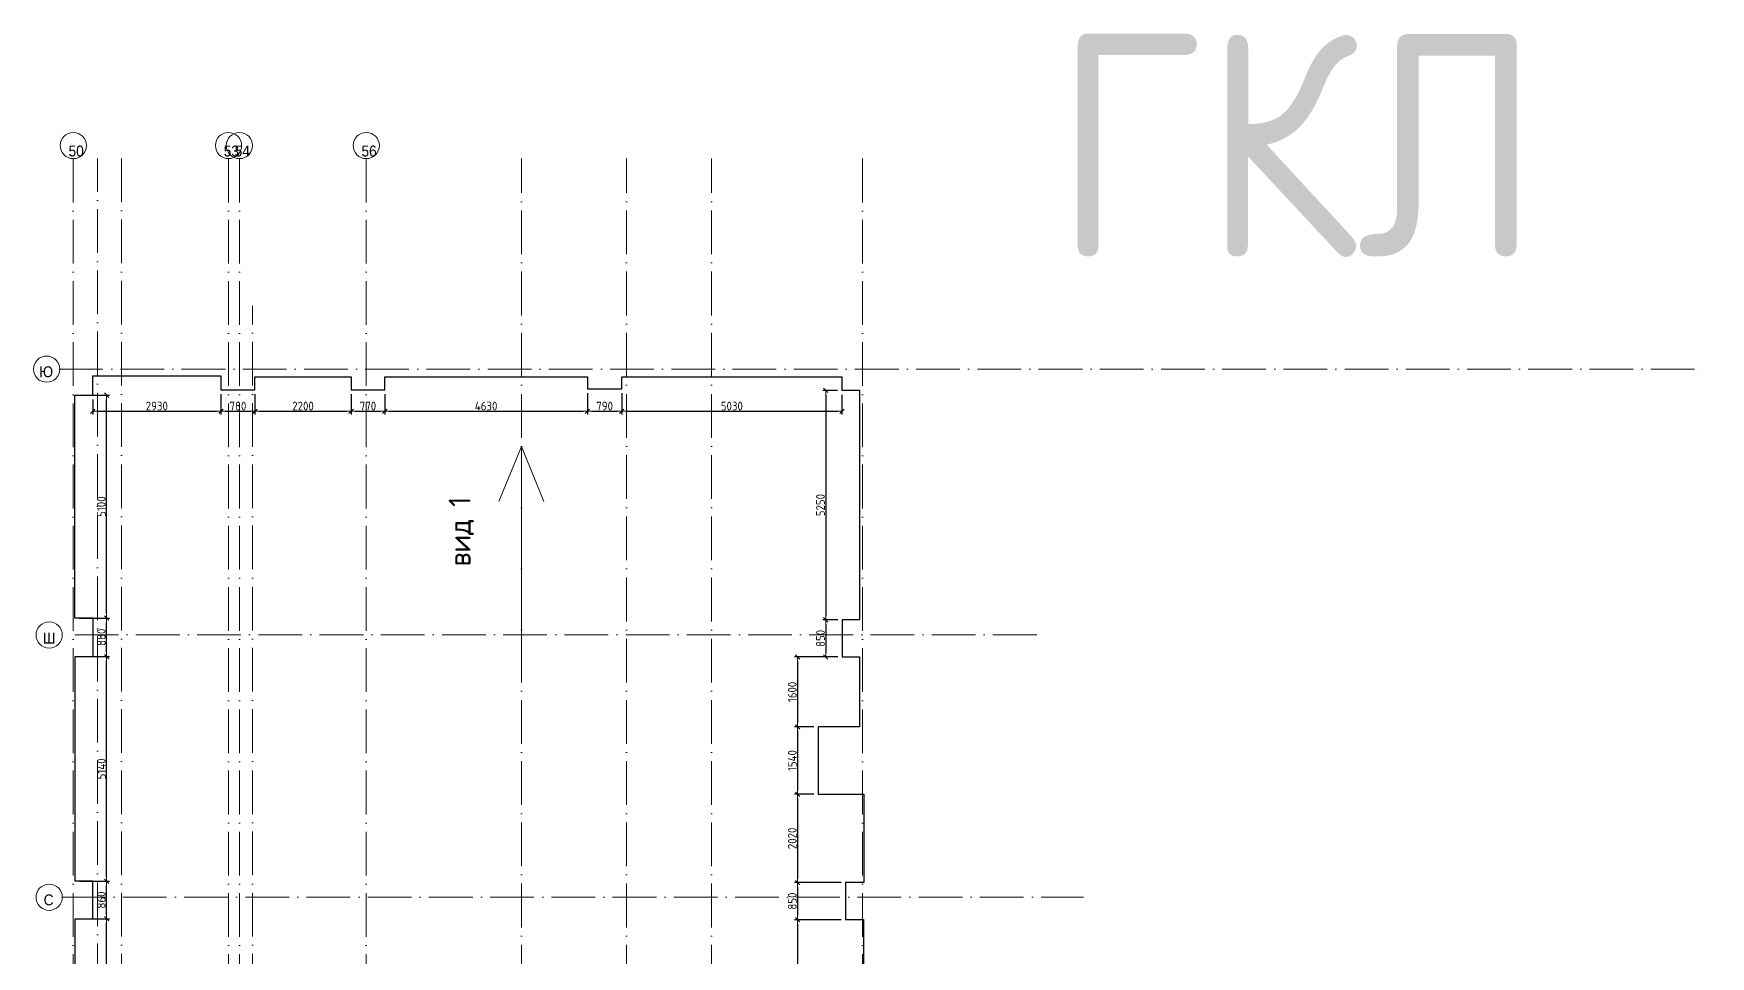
# Model space of a CAD drawing. Header units: millimetres. Extents: x 209 to 1046824, y -248937 to 510758.
# Drawn here: x 20436 to 58792, y 68919 to 90034 of the extents above; entities that cross this region are included whole.
import ezdxf

# ---------------------------------------------------------------- set-up
doc = ezdxf.new("R2010")
doc.units = ezdxf.units.MM
doc.linetypes.add('50_200_ШТРИХ_1Т_ш5_п1_п1_', pattern=[1400, 1000, -200, 0, -200])
for name, color, linetype, lineweight, true_color in [('Оси-1', 7, 'Continuous', 20, 0xaaaaaa), ('Оси-2', 7, 'Continuous', 9, 0xaaaaaa), ('Оси-3', 7, '50_200_ШТРИХ_1Т_ш5_п1_п1_', 9, 0xaaaaaa)]:
    doc.layers.add(name, color=color, linetype=linetype, lineweight=lineweight, true_color=true_color)
doc.layers.add('Основные линии', color=7, linetype='Continuous', lineweight=30)
doc.layers.add('Размеры', color=7, linetype='Continuous', lineweight=15)
doc.styles.add('Arial', font='arial.ttf', dxfattribs={"width": 0.9, "height": 500})
doc.styles.add('СПДС', font='isocpeur.ttf', dxfattribs={"width": 0.9})
doc.dimstyles.new('Размера А3', dxfattribs={"dimtxt": 200, "dimasz": 100, "dimexe": 70, "dimexo": 100, "dimgap": 20, "dimtad": 1, "dimdec": 0, "dimrnd": 10, "dimzin": 0, "dimdsep": 46, "dimtxsty": 'СПДС', "dimblk": 'ARROWHEAD_6', "dimcen": 1, "dimclrd": 256, "dimclre": 256, "dimclrt": 256, "dimazin": 0, "dimtfac": 1, "dimtdec": 0, "dimtmove": 2, "dimatfit": 3, "dimfxl": 1, "dimtolj": 1, "dimtzin": 0, "dimarcsym": 0})

# ---------------------------------------------------------------- blocks, each defined once
blk = doc.blocks.new('Ось сетки - Круг_Ø6_00__ISO-2_5_0_9K_-17386508-АИ_План этажа Радиаторы_2')
at = {"layer": 'Оси-1'}
blk.add_circle((0, 0), 3, dxfattribs=at)
blk = doc.blocks.new('ARROWHEAD_6')
at = {"color": 0, "linetype": 'Continuous'}
for p, q in [((0, 0), (-1, 0)), ((-0.5, -0.5), (0.5, 0.5))]:
    blk.add_line(p, q, dxfattribs=at)
blk = doc.blocks.new('*D535')
at = {"layer": 'Defpoints', "color": 0, "lineweight": 30, "transparency": 16777216}
for p in [(21391, 69781), (22107, 69781), (21391, 64641)]:
    blk.add_point(p, dxfattribs=at)
at = {"layer": 'Размеры', "lineweight": -2, "transparency": 16777216}
for p, q in [((21491, 69781), (22177, 69781)), ((22107, 64741), (22107, 69681)), ((21491, 64641), (22177, 64641))]:
    blk.add_line(p, q, dxfattribs=at)
at = {"layer": 'Размеры', "lineweight": -2, "transparency": 16777216, "xscale": 100, "yscale": 100, "zscale": 100}
for p, rotation in [((22107, 69781), 90), ((22107, 64641), 270)]:
    blk.add_blockref('ARROWHEAD_6', p, dxfattribs=dict(at, rotation=rotation))
at = {"layer": 'Размеры', "transparency": 16777216, "insert": (21987, 67211), "char_height": 200, "attachment_point": 5, "rotation": 90, "style": 'СПДС'}
blk.add_mtext('\\A1;5140', dxfattribs=at)
blk = doc.blocks.new('*D516')
at = {"layer": 'Defpoints', "color": 0, "lineweight": 30, "transparency": 16777216}
for p in [(21791, 70641), (22107, 70641), (21791, 69781)]:
    blk.add_point(p, dxfattribs=at)
at = {"layer": 'Размеры', "lineweight": -2, "transparency": 16777216}
for p, q in [((21891, 70641), (22177, 70641)), ((22107, 69881), (22107, 70541)), ((21891, 69781), (22177, 69781))]:
    blk.add_line(p, q, dxfattribs=at)
at = {"layer": 'Размеры', "lineweight": -2, "transparency": 16777216, "xscale": 100, "yscale": 100, "zscale": 100}
for p, rotation in [((22107, 70641), 90), ((22107, 69781), 270)]:
    blk.add_blockref('ARROWHEAD_6', p, dxfattribs=dict(at, rotation=rotation))
at = {"layer": 'Размеры', "transparency": 16777216, "insert": (21987, 70211), "char_height": 200, "attachment_point": 5, "rotation": 90, "style": 'СПДС'}
blk.add_mtext('\\A1;860', dxfattribs=at)
blk = doc.blocks.new('*D517')
at = {"layer": 'Defpoints', "color": 0, "lineweight": 30, "transparency": 16777216}
for p in [(21391, 75781), (22107, 75781), (21391, 70641)]:
    blk.add_point(p, dxfattribs=at)
at = {"layer": 'Размеры', "lineweight": -2, "transparency": 16777216}
for p, q in [((21491, 75781), (22177, 75781)), ((22107, 70741), (22107, 75681)), ((21491, 70641), (22177, 70641))]:
    blk.add_line(p, q, dxfattribs=at)
at = {"layer": 'Размеры', "lineweight": -2, "transparency": 16777216, "xscale": 100, "yscale": 100, "zscale": 100}
for p, rotation in [((22107, 75781), 90), ((22107, 70641), 270)]:
    blk.add_blockref('ARROWHEAD_6', p, dxfattribs=dict(at, rotation=rotation))
at = {"layer": 'Размеры', "transparency": 16777216, "insert": (21987, 73211), "char_height": 200, "attachment_point": 5, "rotation": 90, "style": 'СПДС'}
blk.add_mtext('\\A1;5140', dxfattribs=at)
blk = doc.blocks.new('*D518')
at = {"layer": 'Defpoints', "color": 0, "lineweight": 30, "transparency": 16777216}
for p in [(21801, 76661), (22107, 76661), (21801, 75781)]:
    blk.add_point(p, dxfattribs=at)
at = {"layer": 'Размеры', "lineweight": -2, "transparency": 16777216}
for p, q in [((21901, 76661), (22177, 76661)), ((22107, 75881), (22107, 76561)), ((21901, 75781), (22177, 75781))]:
    blk.add_line(p, q, dxfattribs=at)
at = {"layer": 'Размеры', "lineweight": -2, "transparency": 16777216, "xscale": 100, "yscale": 100, "zscale": 100}
for p, rotation in [((22107, 76661), 90), ((22107, 75781), 270)]:
    blk.add_blockref('ARROWHEAD_6', p, dxfattribs=dict(at, rotation=rotation))
at = {"layer": 'Размеры', "transparency": 16777216, "insert": (21987, 76221), "char_height": 200, "attachment_point": 5, "rotation": 90, "style": 'СПДС'}
blk.add_mtext('\\A1;880', dxfattribs=at)
blk = doc.blocks.new('*D519')
at = {"layer": 'Defpoints', "color": 0, "lineweight": 30, "transparency": 16777216}
for p in [(21381, 81761), (22107, 81761), (21381, 76661)]:
    blk.add_point(p, dxfattribs=at)
at = {"layer": 'Размеры', "lineweight": -2, "transparency": 16777216}
for p, q in [((21481, 81761), (22177, 81761)), ((22107, 76761), (22107, 81661)), ((21481, 76661), (22177, 76661))]:
    blk.add_line(p, q, dxfattribs=at)
at = {"layer": 'Размеры', "lineweight": -2, "transparency": 16777216, "xscale": 100, "yscale": 100, "zscale": 100}
for p, rotation in [((22107, 81761), 90), ((22107, 76661), 270)]:
    blk.add_blockref('ARROWHEAD_6', p, dxfattribs=dict(at, rotation=rotation))
at = {"layer": 'Размеры', "transparency": 16777216, "insert": (21987, 79211), "char_height": 200, "attachment_point": 5, "rotation": 90, "style": 'СПДС'}
blk.add_mtext('\\A1;5100', dxfattribs=at)
blk = doc.blocks.new('*D520')
at = {"layer": 'Defpoints', "color": 0, "lineweight": 30, "transparency": 16777216}
for p in [(21791, 81761), (24721, 81881), (24721, 81392)]:
    blk.add_point(p, dxfattribs=at)
at = {"layer": 'Размеры', "lineweight": -2, "transparency": 16777216}
for p, q in [((24721, 81781), (24721, 81322)), ((21791, 81661), (21791, 81322)), ((21891, 81392), (24621, 81392))]:
    blk.add_line(p, q, dxfattribs=at)
at = {"layer": 'Размеры', "lineweight": -2, "transparency": 16777216, "xscale": 100, "yscale": 100, "zscale": 100, "rotation": 180}
blk.add_blockref('ARROWHEAD_6', (21791, 81392), dxfattribs=at)
at = {"layer": 'Размеры', "lineweight": -2, "transparency": 16777216, "xscale": 100, "yscale": 100, "zscale": 100}
blk.add_blockref('ARROWHEAD_6', (24721, 81392), dxfattribs=at)
at = {"layer": 'Размеры', "transparency": 16777216, "insert": (23256, 81512), "char_height": 200, "attachment_point": 5, "style": 'СПДС'}
blk.add_mtext('\\A1;2930', dxfattribs=at)
blk = doc.blocks.new('*D506')
at = {"layer": 'Defpoints', "color": 0, "lineweight": 30, "transparency": 16777216}
for p in [(24721, 81881), (25501, 81881), (25501, 81392)]:
    blk.add_point(p, dxfattribs=at)
at = {"layer": 'Размеры', "lineweight": -2, "transparency": 16777216}
for p, q in [((24721, 81781), (24721, 81322)), ((25501, 81781), (25501, 81322)), ((24821, 81392), (25401, 81392))]:
    blk.add_line(p, q, dxfattribs=at)
at = {"layer": 'Размеры', "lineweight": -2, "transparency": 16777216, "xscale": 100, "yscale": 100, "zscale": 100, "rotation": 180}
blk.add_blockref('ARROWHEAD_6', (24721, 81392), dxfattribs=at)
at = {"layer": 'Размеры', "lineweight": -2, "transparency": 16777216, "xscale": 100, "yscale": 100, "zscale": 100}
blk.add_blockref('ARROWHEAD_6', (25501, 81392), dxfattribs=at)
at = {"layer": 'Размеры', "transparency": 16777216, "insert": (25111, 81512), "char_height": 200, "attachment_point": 5, "style": 'СПДС'}
blk.add_mtext('\\A1;780', dxfattribs=at)
blk = doc.blocks.new('*D507')
at = {"layer": 'Defpoints', "color": 0, "lineweight": 30, "transparency": 16777216}
for p in [(25501, 81881), (27701, 81881), (27701, 81392)]:
    blk.add_point(p, dxfattribs=at)
at = {"layer": 'Размеры', "lineweight": -2, "transparency": 16777216}
for p, q in [((25501, 81781), (25501, 81322)), ((27701, 81781), (27701, 81322)), ((25601, 81392), (27601, 81392))]:
    blk.add_line(p, q, dxfattribs=at)
at = {"layer": 'Размеры', "lineweight": -2, "transparency": 16777216, "xscale": 100, "yscale": 100, "zscale": 100, "rotation": 180}
blk.add_blockref('ARROWHEAD_6', (25501, 81392), dxfattribs=at)
at = {"layer": 'Размеры', "lineweight": -2, "transparency": 16777216, "xscale": 100, "yscale": 100, "zscale": 100}
blk.add_blockref('ARROWHEAD_6', (27701, 81392), dxfattribs=at)
at = {"layer": 'Размеры', "transparency": 16777216, "insert": (26601, 81512), "char_height": 200, "attachment_point": 5, "style": 'СПДС'}
blk.add_mtext('\\A1;2200', dxfattribs=at)
blk = doc.blocks.new('*D508')
at = {"layer": 'Defpoints', "color": 0, "lineweight": 30, "transparency": 16777216}
for p in [(28471, 81881), (27701, 81392), (28471, 81392)]:
    blk.add_point(p, dxfattribs=at)
at = {"layer": 'Размеры', "lineweight": -2, "transparency": 16777216}
for p, q in [((28471, 81781), (28471, 81322)), ((27701, 81492), (27701, 81462)), ((27801, 81392), (28371, 81392))]:
    blk.add_line(p, q, dxfattribs=at)
at = {"layer": 'Размеры', "lineweight": -2, "transparency": 16777216, "xscale": 100, "yscale": 100, "zscale": 100, "rotation": 180}
blk.add_blockref('ARROWHEAD_6', (27701, 81392), dxfattribs=at)
at = {"layer": 'Размеры', "lineweight": -2, "transparency": 16777216, "xscale": 100, "yscale": 100, "zscale": 100}
blk.add_blockref('ARROWHEAD_6', (28471, 81392), dxfattribs=at)
at = {"layer": 'Размеры', "transparency": 16777216, "insert": (28086, 81512), "char_height": 200, "attachment_point": 5, "style": 'СПДС'}
blk.add_mtext('\\A1;770', dxfattribs=at)
blk = doc.blocks.new('*D509')
at = {"layer": 'Defpoints', "color": 0, "lineweight": 30, "transparency": 16777216}
for p in [(28471, 81881), (33105, 81905), (33105, 81392)]:
    blk.add_point(p, dxfattribs=at)
at = {"layer": 'Размеры', "lineweight": -2, "transparency": 16777216}
for p, q in [((28471, 81781), (28471, 81322)), ((33105, 81805), (33105, 81322)), ((28571, 81392), (33005, 81392))]:
    blk.add_line(p, q, dxfattribs=at)
at = {"layer": 'Размеры', "lineweight": -2, "transparency": 16777216, "xscale": 100, "yscale": 100, "zscale": 100, "rotation": 180}
blk.add_blockref('ARROWHEAD_6', (28471, 81392), dxfattribs=at)
at = {"layer": 'Размеры', "lineweight": -2, "transparency": 16777216, "xscale": 100, "yscale": 100, "zscale": 100}
blk.add_blockref('ARROWHEAD_6', (33105, 81392), dxfattribs=at)
at = {"layer": 'Размеры', "transparency": 16777216, "insert": (30788, 81512), "char_height": 200, "attachment_point": 5, "style": 'СПДС'}
blk.add_mtext('\\A1;4630', dxfattribs=at)
blk = doc.blocks.new('*D510')
at = {"layer": 'Defpoints', "color": 0, "lineweight": 30, "transparency": 16777216}
for p in [(33105, 81905), (33891, 81905), (33891, 81392)]:
    blk.add_point(p, dxfattribs=at)
at = {"layer": 'Размеры', "lineweight": -2, "transparency": 16777216}
for p, q in [((33105, 81805), (33105, 81322)), ((33891, 81805), (33891, 81322)), ((33205, 81392), (33791, 81392))]:
    blk.add_line(p, q, dxfattribs=at)
at = {"layer": 'Размеры', "lineweight": -2, "transparency": 16777216, "xscale": 100, "yscale": 100, "zscale": 100, "rotation": 180}
blk.add_blockref('ARROWHEAD_6', (33105, 81392), dxfattribs=at)
at = {"layer": 'Размеры', "lineweight": -2, "transparency": 16777216, "xscale": 100, "yscale": 100, "zscale": 100}
blk.add_blockref('ARROWHEAD_6', (33891, 81392), dxfattribs=at)
at = {"layer": 'Размеры', "transparency": 16777216, "insert": (33498, 81512), "char_height": 200, "attachment_point": 5, "style": 'СПДС'}
blk.add_mtext('\\A1;790', dxfattribs=at)
blk = doc.blocks.new('*D526')
at = {"layer": 'Defpoints', "color": 0, "lineweight": 30, "transparency": 16777216}
for p in [(33891, 81905), (38925, 81871), (38925, 81392)]:
    blk.add_point(p, dxfattribs=at)
at = {"layer": 'Размеры', "lineweight": -2, "transparency": 16777216}
for p, q in [((33891, 81805), (33891, 81322)), ((38925, 81771), (38925, 81322)), ((33991, 81392), (38825, 81392))]:
    blk.add_line(p, q, dxfattribs=at)
at = {"layer": 'Размеры', "lineweight": -2, "transparency": 16777216, "xscale": 100, "yscale": 100, "zscale": 100, "rotation": 180}
blk.add_blockref('ARROWHEAD_6', (33891, 81392), dxfattribs=at)
at = {"layer": 'Размеры', "lineweight": -2, "transparency": 16777216, "xscale": 100, "yscale": 100, "zscale": 100}
blk.add_blockref('ARROWHEAD_6', (38925, 81392), dxfattribs=at)
at = {"layer": 'Размеры', "transparency": 16777216, "insert": (36408, 81512), "char_height": 200, "attachment_point": 5, "style": 'СПДС'}
blk.add_mtext('\\A1;5030', dxfattribs=at)
blk = doc.blocks.new('*D527')
at = {"layer": 'Defpoints', "color": 0, "lineweight": 30, "transparency": 16777216}
for p in [(38925, 81871), (38556, 76621), (38931, 76621)]:
    blk.add_point(p, dxfattribs=at)
at = {"layer": 'Размеры', "lineweight": -2, "transparency": 16777216}
for p, q in [((38825, 81871), (38486, 81871)), ((38556, 81771), (38556, 76721)), ((38831, 76621), (38486, 76621))]:
    blk.add_line(p, q, dxfattribs=at)
at = {"layer": 'Размеры', "lineweight": -2, "transparency": 16777216, "xscale": 100, "yscale": 100, "zscale": 100}
for p, rotation in [((38556, 81871), 90), ((38556, 76621), 270)]:
    blk.add_blockref('ARROWHEAD_6', p, dxfattribs=dict(at, rotation=rotation))
at = {"layer": 'Размеры', "transparency": 16777216, "insert": (38436, 79246), "char_height": 200, "attachment_point": 5, "rotation": 90, "style": 'СПДС'}
blk.add_mtext('\\A1;5250', dxfattribs=at)
blk = doc.blocks.new('*D528')
at = {"layer": 'Defpoints', "color": 0, "lineweight": 30, "transparency": 16777216}
for p in [(38931, 76621), (38556, 75771), (38931, 75771)]:
    blk.add_point(p, dxfattribs=at)
at = {"layer": 'Размеры', "lineweight": -2, "transparency": 16777216}
for p, q in [((38831, 76621), (38486, 76621)), ((38556, 76521), (38556, 75871)), ((38831, 75771), (38486, 75771))]:
    blk.add_line(p, q, dxfattribs=at)
at = {"layer": 'Размеры', "lineweight": -2, "transparency": 16777216, "xscale": 100, "yscale": 100, "zscale": 100}
for p, rotation in [((38556, 76621), 90), ((38556, 75771), 270)]:
    blk.add_blockref('ARROWHEAD_6', p, dxfattribs=dict(at, rotation=rotation))
at = {"layer": 'Размеры', "transparency": 16777216, "insert": (38436, 76196), "char_height": 200, "attachment_point": 5, "rotation": 90, "style": 'СПДС'}
blk.add_mtext('\\A1;850', dxfattribs=at)
blk = doc.blocks.new('*D529')
at = {"layer": 'Defpoints', "color": 0, "lineweight": 30, "transparency": 16777216}
for p in [(38931, 75771), (37911, 74171), (38381, 74171)]:
    blk.add_point(p, dxfattribs=at)
at = {"layer": 'Размеры', "lineweight": -2, "transparency": 16777216}
for p, q in [((38831, 75771), (37841, 75771)), ((37911, 75671), (37911, 74271)), ((38281, 74171), (37841, 74171))]:
    blk.add_line(p, q, dxfattribs=at)
at = {"layer": 'Размеры', "lineweight": -2, "transparency": 16777216, "xscale": 100, "yscale": 100, "zscale": 100}
for p, rotation in [((37911, 75771), 90), ((37911, 74171), 270)]:
    blk.add_blockref('ARROWHEAD_6', p, dxfattribs=dict(at, rotation=rotation))
at = {"layer": 'Размеры', "transparency": 16777216, "insert": (37791, 74971), "char_height": 200, "attachment_point": 5, "rotation": 90, "style": 'СПДС'}
blk.add_mtext('\\A1;1600', dxfattribs=at)
blk = doc.blocks.new('*D530')
at = {"layer": 'Defpoints', "color": 0, "lineweight": 30, "transparency": 16777216}
for p in [(38381, 74171), (37911, 72631), (38381, 72631)]:
    blk.add_point(p, dxfattribs=at)
at = {"layer": 'Размеры', "lineweight": -2, "transparency": 16777216}
for p, q in [((38281, 74171), (37841, 74171)), ((37911, 74071), (37911, 72731)), ((38281, 72631), (37841, 72631))]:
    blk.add_line(p, q, dxfattribs=at)
at = {"layer": 'Размеры', "lineweight": -2, "transparency": 16777216, "xscale": 100, "yscale": 100, "zscale": 100}
for p, rotation in [((37911, 74171), 90), ((37911, 72631), 270)]:
    blk.add_blockref('ARROWHEAD_6', p, dxfattribs=dict(at, rotation=rotation))
at = {"layer": 'Размеры', "transparency": 16777216, "insert": (37791, 73401), "char_height": 200, "attachment_point": 5, "rotation": 90, "style": 'СПДС'}
blk.add_mtext('\\A1;1540', dxfattribs=at)
blk = doc.blocks.new('*D511')
at = {"layer": 'Defpoints', "color": 0, "lineweight": 30, "transparency": 16777216}
for p in [(38381, 72631), (37911, 70611), (39011, 70611)]:
    blk.add_point(p, dxfattribs=at)
at = {"layer": 'Размеры', "lineweight": -2, "transparency": 16777216}
for p, q in [((38281, 72631), (37841, 72631)), ((37911, 72531), (37911, 70711)), ((38911, 70611), (37841, 70611))]:
    blk.add_line(p, q, dxfattribs=at)
at = {"layer": 'Размеры', "lineweight": -2, "transparency": 16777216, "xscale": 100, "yscale": 100, "zscale": 100}
for p, rotation in [((37911, 72631), 90), ((37911, 70611), 270)]:
    blk.add_blockref('ARROWHEAD_6', p, dxfattribs=dict(at, rotation=rotation))
at = {"layer": 'Размеры', "transparency": 16777216, "insert": (37791, 71621), "char_height": 200, "attachment_point": 5, "rotation": 90, "style": 'СПДС'}
blk.add_mtext('\\A1;2020', dxfattribs=at)
blk = doc.blocks.new('*D512')
at = {"layer": 'Defpoints', "color": 0, "lineweight": 30, "transparency": 16777216}
for p in [(39011, 70611), (37911, 69761), (39011, 69761)]:
    blk.add_point(p, dxfattribs=at)
at = {"layer": 'Размеры', "lineweight": -2, "transparency": 16777216}
for p, q in [((38911, 70611), (37841, 70611)), ((37911, 70511), (37911, 69861)), ((38911, 69761), (37841, 69761))]:
    blk.add_line(p, q, dxfattribs=at)
at = {"layer": 'Размеры', "lineweight": -2, "transparency": 16777216, "xscale": 100, "yscale": 100, "zscale": 100}
for p, rotation in [((37911, 70611), 90), ((37911, 69761), 270)]:
    blk.add_blockref('ARROWHEAD_6', p, dxfattribs=dict(at, rotation=rotation))
at = {"layer": 'Размеры', "transparency": 16777216, "insert": (37791, 70186), "char_height": 200, "attachment_point": 5, "rotation": 90, "style": 'СПДС'}
blk.add_mtext('\\A1;850', dxfattribs=at)
blk = doc.blocks.new('*D513')
at = {"layer": 'Defpoints', "color": 0, "lineweight": 30, "transparency": 16777216}
for p in [(39011, 69761), (37911, 64611), (39011, 64611)]:
    blk.add_point(p, dxfattribs=at)
at = {"layer": 'Размеры', "lineweight": -2, "transparency": 16777216}
for p, q in [((38911, 69761), (37841, 69761)), ((37911, 69661), (37911, 64711)), ((38911, 64611), (37841, 64611))]:
    blk.add_line(p, q, dxfattribs=at)
at = {"layer": 'Размеры', "lineweight": -2, "transparency": 16777216, "xscale": 100, "yscale": 100, "zscale": 100}
for p, rotation in [((37911, 69761), 90), ((37911, 64611), 270)]:
    blk.add_blockref('ARROWHEAD_6', p, dxfattribs=dict(at, rotation=rotation))
at = {"layer": 'Размеры', "transparency": 16777216, "insert": (37791, 67186), "char_height": 200, "attachment_point": 5, "rotation": 90, "style": 'СПДС'}
blk.add_mtext('\\A1;5150', dxfattribs=at)

msp = doc.modelspace()

# ---------------------------------------------------------------- linework, layer by layer
at = {"layer": 'Оси-3'}
for p, q in [((21346.1, 87171.7), (21346.1, 51175.9)), ((21896.1, 50011.3), (21896.1, 87171.7)), ((22446.1, 51175.9), (22446.1, 87171.7)), ((24896.1, 87171.7), (24896.1, 50856.4)), ((25146.1, 87171.7), (25146.1, 50856.4)), ((28046.1, 87171.7), (28046.1, 48404.3)), ((31596.1, 48584.3), (31596.1, 87171.7)), ((33996.1, 48584.3), (33996.1, 87171.7)), ((35946.1, 48584.3), (35946.1, 87171.7)), ((39396.1, 87171.7), (39396.1, 48584.3)), ((25446.1, 51175.9), (25446.1, 83804.1)), ((21023.6, 82356.4), (58791.7, 82356.4)), ((43381, 76274.3), (21080.8, 76274.3)), ((21080.8, 70274.3), (44449.8, 70274.3))]:
    msp.add_line(p, q, dxfattribs=at)
at = {"layer": 'Основные линии', "color": 18, "true_color": 0x000000}
for p, q in [((21791.1, 81761.4), (21791.1, 82201.4)), ((21791.1, 82201.4), (24721.1, 82201.4)), ((24721.1, 82201.4), (24721.1, 81881.4)), ((25501.1, 81881.4), (25501.1, 82181.4)), ((25501.1, 82181.4), (27701.1, 82181.4)), ((27701.1, 82181.4), (27701.1, 81881.4)), ((28471.1, 81881.4), (28471.1, 82181.4)), ((28471.1, 82181.4), (33105.1, 82181.4)), ((33891.1, 82181.4), (38925.1, 82181.4)), ((38925.1, 82181.4), (38925.1, 81871.4)), ((21381.1, 76661.4), (21381.1, 81761.4)), ((21381.1, 81761.4), (21791.1, 81761.4)), ((24721.1, 81881.4), (25501.1, 81881.4)), ((27701.1, 81881.4), (28471.1, 81881.4)), ((33105.1, 81905.4), (33891.1, 81905.4)), ((38925.1, 81871.4), (39325.1, 81873.6)), ((39325.1, 81873.6), (39325.1, 76621.4)), ((21801.1, 76661.4), (21381.1, 76661.4)), ((21801.1, 75781.4), (21801.1, 76661.4)), ((39325.1, 76621.4), (38931.1, 76621.4)), ((38931.1, 76621.4), (38931.1, 75771.4)), ((21391.1, 70641.4), (21391.1, 75781.4)), ((21391.1, 75781.4), (21801.1, 75781.4)), ((38931.1, 75771.4), (39325.1, 75771.4)), ((39325.1, 75771.4), (39325.1, 74171.4)), ((39325.1, 74171.4), (38381.1, 74171.4)), ((38381.1, 74171.4), (38381.1, 72631.4)), ((38381.1, 72631.4), (39431.1, 72631.4)), ((39431.1, 72631.4), (39431.1, 70611.4)), ((21791.1, 70641.4), (21391.1, 70641.4)), ((21791.1, 69781.4), (21791.1, 70641.4)), ((39431.1, 70611.4), (39011.1, 70611.4)), ((39011.1, 70611.4), (39011.1, 69761.4)), ((21391.1, 64641.4), (21391.1, 69781.4)), ((21391.1, 69781.4), (21791.1, 69781.4)), ((39011.1, 69761.4), (39421.1, 69761.4))]:
    msp.add_line(p, q, dxfattribs=at)
for points in [[(33105.1, 82181.4), (33105.1, 81905.4)], [(33891.1, 81905.4), (33891.1, 82181.4)], [(39421.1, 69761.4), (39421.1, 64611.4)]]:
    msp.add_lwpolyline(points, dxfattribs=at)
at = {"layer": 'Размеры'}
for points in [[(31596.1, 80586.8), (31082.5, 79328.2)], [(31596.1, 76176.7), (31596.1, 80586.8)], [(31596.1, 80586.8), (32109.8, 79328.2)]]:
    msp.add_lwpolyline(points, dxfattribs=at)

# ---------------------------------------------------------------- block references
at = {"layer": 'Оси-1', "xscale": 100, "yscale": 100, "zscale": 100}
for p, rotation in [((21346.1, 87471.7), 180), ((24896.1, 87471.7), 180), ((25146.1, 87471.7), 180), ((28046.1, 87471.7), 180), ((20736.5, 82356.4), 269.9999999999995), ((20793.7, 76274.3), 89.99999999999982), ((20793.7, 70274.3), 269.9999999999995)]:
    msp.add_blockref('Ось сетки - Круг_Ø6_00__ISO-2_5_0_9K_-17386508-АИ_План этажа Радиаторы_2', p, dxfattribs=dict(at, rotation=rotation))

# ---------------------------------------------------------------- texts
at = {"layer": 'Оси-2', "char_height": 250, "attachment_point": 5, "line_spacing_factor": 0.936439, "style": 'Arial'}
for s, insert, width in [('\\pxqc,t4.572,9.144,13.716,18.288,22.86,27.432,32.004,36.576,41.148,45.72,50.292,54.864,59.436,64.008,68.58,73.152,77.724,82.296,86.868,91.44,96.012,100.584,105.156,109.728,114.3,118.872,123.444,128.016,132.588,137.16,141.732,146.304;{50}', (21411.3, 87344.5), 702), ('\\pxqc,t4.572,9.144,13.716,18.288,22.86,27.432,32.004,36.576,41.148,45.72,50.292,54.864,59.436,64.008,68.58,73.152,77.724,82.296,86.868,91.44,96.012,100.584,105.156,109.728,114.3,118.872,123.444,128.016,132.588,137.16,141.732,146.304;{53}', (24961.3, 87344.5), 702), ('\\pxqc,t4.572,9.144,13.716,18.288,22.86,27.432,32.004,36.576,41.148,45.72,50.292,54.864,59.436,64.008,68.58,73.152,77.724,82.296,86.868,91.44,96.012,100.584,105.156,109.728,114.3,118.872,123.444,128.016,132.588,137.16,141.732,146.304;{54}', (25211.3, 87344.5), 702), ('\\pxqc,t4.572,9.144,13.716,18.288,22.86,27.432,32.004,36.576,41.148,45.72,50.292,54.864,59.436,64.008,68.58,73.152,77.724,82.296,86.868,91.44,96.012,100.584,105.156,109.728,114.3,118.872,123.444,128.016,132.588,137.16,141.732,146.304;{56}', (28111.3, 87344.5), 702), ('\\pxqc,t4.572,9.144,13.716,18.288,22.86,27.432,32.004,36.576,41.148,45.72,50.292,54.864,59.436,64.008,68.58,73.152,77.724,82.296,86.868,91.44,96.012,100.584,105.156,109.728,114.3,118.872,123.444,128.016,132.588,137.16,141.732,146.304;{Ю}', (20725, 82294.7), 655.2), ('\\pxqc,t4.572,9.144,13.716,18.288,22.86,27.432,32.004,36.576,41.148,45.72,50.292,54.864,59.436,64.008,68.58,73.152,77.724,82.296,86.868,91.44,96.012,100.584,105.156,109.728,114.3,118.872,123.444,128.016,132.588,137.16,141.732,146.304;{Ш}', (20792.5, 76200.9), 595.8), ('\\pxqc,t4.572,9.144,13.716,18.288,22.86,27.432,32.004,36.576,41.148,45.72,50.292,54.864,59.436,64.008,68.58,73.152,77.724,82.296,86.868,91.44,96.012,100.584,105.156,109.728,114.3,118.872,123.444,128.016,132.588,137.16,141.732,146.304;{С}', (20782.2, 70212.5), 464.4)]:
    msp.add_mtext(s, dxfattribs=dict(at, insert=insert, width=width))
at = {"layer": 'Основные линии', "insert": (43781.2, 90030.9), "char_height": 5094.53, "attachment_point": 1, "style": 'СПДС'}
msp.add_mtext_dynamic_manual_height_columns('ГКЛ', width=35969.672, gutter_width=25472.6, heights=[0], dxfattribs=at)
at = {"layer": 'Основные линии', "insert": (29931.7, 77844.8), "char_height": 500, "attachment_point": 1, "rotation": 90, "style": 'СПДС'}
msp.add_mtext_dynamic_manual_height_columns('вид 1', width=3371.815, gutter_width=1678.4, heights=[0], dxfattribs=at)

# ---------------------------------------------------------------- dimensions: what is measured, and where the dimension line sits
at = {"layer": 'Размеры'}
for base, p1, p2, picture, middle in [((22107.4, 81761.4), (21381.1, 76661.4), (21381.1, 81761.4), '*D519', (21987.4, 79211.4)), ((38556.2, 76621.4), (38925.1, 81871.4), (38931.1, 76621.4), '*D527', (38436.2, 79246.4)), ((22107.4, 76661.4), (21801.1, 75781.4), (21801.1, 76661.4), '*D518', (21987.4, 76221.4)), ((38556.2, 75771.4), (38931.1, 76621.4), (38931.1, 75771.4), '*D528', (38436.2, 76196.4)), ((22107.4, 75781.4), (21391.1, 70641.4), (21391.1, 75781.4), '*D517', (21987.4, 73211.4)), ((37910.5, 74171.4), (38931.1, 75771.4), (38381.1, 74171.4), '*D529', (37790.5, 74971.4)), ((37910.5, 72631.4), (38381.1, 74171.4), (38381.1, 72631.4), '*D530', (37790.5, 73401.4)), ((37910.5, 70611.4), (38381.1, 72631.4), (39011.1, 70611.4), '*D511', (37790.5, 71621.4)), ((22107.4, 70641.4), (21791.1, 69781.4), (21791.1, 70641.4), '*D516', (21987.4, 70211.4)), ((37910.5, 69761.4), (39011.1, 70611.4), (39011.1, 69761.4), '*D512', (37790.5, 70186.4)), ((22107.4, 69781.4), (21391.1, 64641.4), (21391.1, 69781.4), '*D535', (21987.4, 67211.4)), ((37910.5, 64611.4), (39011.1, 69761.4), (39011.1, 64611.4), '*D513', (37790.5, 67186.4))]:
    dim = msp.add_linear_dim(base=base, p1=p1, p2=p2, angle=90, dimstyle='Размера А3', dxfattribs=at)
    dim.commit()
    dim.dimension.update_dxf_attribs({"geometry": picture, "text_midpoint": middle})
for base, p1, p2, picture, middle in [((24721.1, 81391.7), (21791.1, 81761.4), (24721.1, 81881.4), '*D520', (23256.1, 81511.7)), ((25501.1, 81391.7), (24721.1, 81881.4), (25501.1, 81881.4), '*D506', (25111.1, 81511.7)), ((27701.1, 81391.7), (25501.1, 81881.4), (27701.1, 81881.4), '*D507', (26601.1, 81511.7)), ((28471.1, 81391.7), (27701.1, 81391.7), (28471.1, 81881.4), '*D508', (28086.1, 81511.7)), ((33105.1, 81391.7), (28471.1, 81881.4), (33105.1, 81905.4), '*D509', (30788.1, 81511.7)), ((33891.1, 81391.7), (33105.1, 81905.4), (33891.1, 81905.4), '*D510', (33498.1, 81511.7)), ((38925.1, 81391.7), (33891.1, 81905.4), (38925.1, 81871.4), '*D526', (36408.1, 81511.7))]:
    dim = msp.add_linear_dim(base=base, p1=p1, p2=p2, dimstyle='Размера А3', dxfattribs=at)
    dim.commit()
    dim.dimension.update_dxf_attribs({"geometry": picture, "text_midpoint": middle})

doc.saveas('drawing.dxf')
